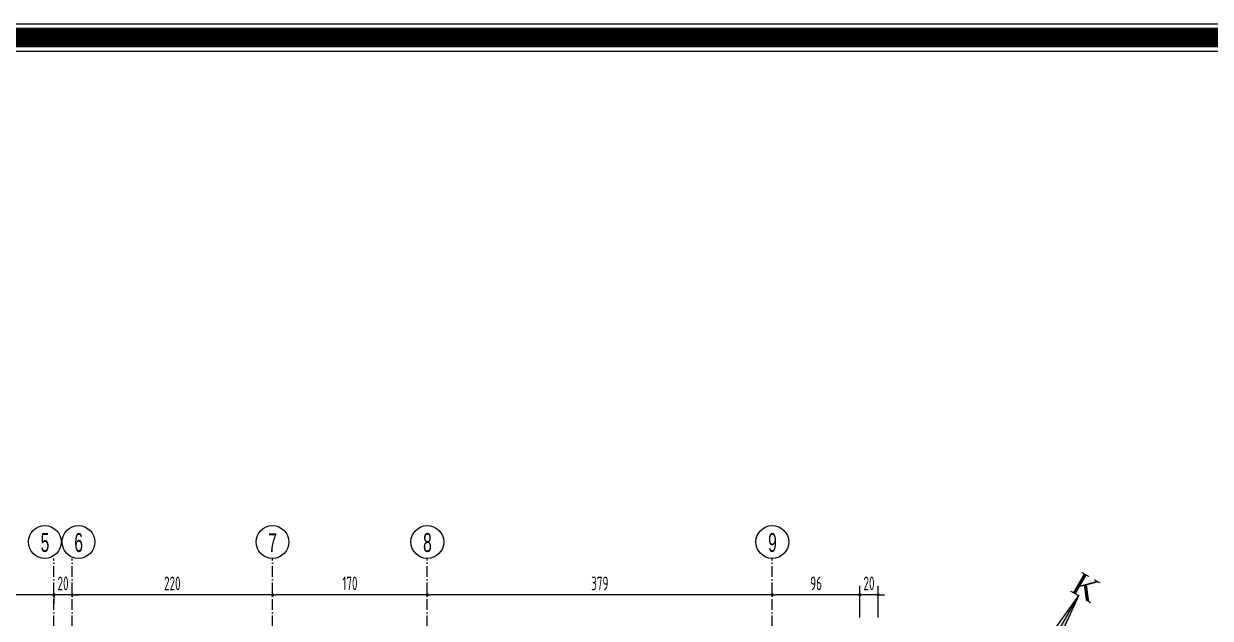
# Model space of a CAD drawing. Extents: x 41749 to 92598, y -24291 to 29432.
# Drawn here: x 59053 to 60356, y -22044 to -21391 of the extents above; entities that cross this region are included whole.
import ezdxf
from ezdxf.enums import TextEntityAlignment as Align

# ---------------------------------------------------------------- set-up
doc = ezdxf.new("R2010")
doc.units = 0
doc.header["$MEASUREMENT"] = 0
doc.header["$PDMODE"] = 3
doc.linetypes.add('ACAD_ISO10W100', pattern=[18, 12, -3, 0, -3])
doc.layers.get('0').update_dxf_attribs({"linetype": 'CONTINUOUS'})
doc.layers.get('Defpoints').update_dxf_attribs({"linetype": 'CONTINUOUS'})
for name, color, linetype in [('AKS', 10, 'CONTINUOUS'), ('doğrama', 1, 'CONTINUOUS'), ('MERBAS', 231, 'CONTINUOUS'), ('MERD', 3, 'CONTINUOUS'), ('OLCU', 3, 'CONTINUOUS'), ('YAZI', 7, 'CONTINUOUS')]:
    doc.layers.add(name, color=color, linetype=linetype)
doc.styles.add('ISIM', font='times.ttf')
doc.styles.add('OLCU', font='isocpeur.ttf', dxfattribs={"width": 0.59})
doc.dimstyles.new('OLCU3', dxfattribs={"dimscale": 0.5, "dimtxt": 30, "dimasz": 7, "dimexe": 20, "dimexo": 0, "dimgap": 10, "dimtad": 1, "dimdec": 4, "dimrnd": 0.5, "dimdsep": 46, "dimtxsty": 'OLCU', "dimblk1": 'DOT', "dimblk2": 'DOT', "dimsah": 1, "dimcen": 0.09, "dimclrt": 4, "dimadec": 0, "dimazin": 0, "dimtfac": 1, "dimtdec": 4, "dimtix": 1, "dimtmove": 2, "dimatfit": 3, "dimfxl": 0, "dimtolj": 1, "dimtzin": 0, "dimarcsym": 0})

# ---------------------------------------------------------------- blocks, each defined once
blk = doc.blocks.new('A$C0A661DCC')
at = {"layer": 'doğrama'}
h = blk.add_hatch(color=256, dxfattribs=at)
h.paths.add_polyline_path([(73.3, 210.1), (73.3, 73.3), (86, 80.4)])
h.paths.add_polyline_path([(114, 73.3), (73.3, 73.3), (86, 66.2), (113.8, 69.4, 0.023599)])
h.paths.add_polyline_path([(146.5, 73.3), (120.9, 73.3, -0.015803), (120.8, 70.2)])
h.paths.add_polyline_path([(73.3, 73.3), (60.5, 66.2), (73.3, 0)])
h.paths.add_polyline_path([(60.5, 80.4), (32.7, 77.1, 0.023599), (32.5, 73.3), (73.3, 73.3)])
h.paths.add_polyline_path([(25.7, 76.3), (0, 73.3), (25.6, 73.3, -0.015803)])
for p, q in [((73.3, 210.1), (60.5, 80.4)), ((73.3, 73.3), (73.3, 210.1)), ((73.3, 73.3), (73.3, 210.1)), ((73.3, 210.1), (86, 80.4)), ((0, 73.3), (25.7, 76.3)), ((25.6, 73.3), (0, 73.3)), ((0, 73.3), (25.7, 70.2)), ((25.6, 73.3), (0, 73.3)), ((73.3, 73.3), (32.5, 73.3)), ((73.3, 73.3), (32.5, 73.3)), ((32.7, 77.1), (60.5, 80.4)), ((60.5, 80.4), (73.3, 73.3)), ((60.5, 80.4), (73.3, 73.3)), ((60.5, 66.2), (73.3, 73.3)), ((60.5, 66.2), (73.3, 73.3)), ((86, 80.4), (73.3, 73.3)), ((86, 80.4), (73.3, 73.3)), ((86, 66.2), (73.3, 73.3)), ((86, 66.2), (73.3, 73.3)), ((73.3, 73.3), (114, 73.3)), ((73.3, 73.3), (114, 73.3)), ((73.3, 73.3), (73.3, 0)), ((73.3, 73.3), (73.3, 0)), ((113.8, 77.1), (86, 80.4)), ((146.5, 73.3), (120.8, 76.3)), ((146.5, 73.3), (120.8, 70.2)), ((120.9, 73.3), (146.5, 73.3)), ((120.9, 73.3), (146.5, 73.3)), ((142.3, 73), (142.3, 73)), ((32.7, 69.4), (60.5, 66.2)), ((73.3, 0), (60.5, 66.2)), ((73.3, 0), (86, 66.2)), ((113.8, 69.4), (86, 66.2))]:
    blk.add_line(p, q, dxfattribs=at)
for radius, start, end in [(47.7, 100.6569, 264.0217), (40.7, 103.5333, 261.0308), (47.7, 275.9783, 79.3431), (40.7, 278.9692, 76.4667)]:
    blk.add_arc((73.3, 73.3), radius, start, end, dxfattribs=at)
at = {"layer": 'doğrama', "style": 'ISIM'}
blk.add_text('K', height=35, dxfattribs=at).set_placement((76.8, 208.2), align=Align.CENTER)
blk = doc.blocks.new('DOT')
at = {"color": 0, "linetype": 'ByBlock'}
blk.add_line((-0.5, 0), (-1, 0), dxfattribs=at)
at = {"color": 0, "linetype": 'ByBlock', "const_width": 0.5}
blk.add_lwpolyline([(-0.25, 0, 1), (0.25, 0, 1)], format="xyb", close=True, dxfattribs=at)
blk = doc.blocks.new('*D595')
at = {"layer": 'Defpoints', "color": 0, "transparency": 16777216}
for p in [(59971.1, -22018.1), (59971.1, -22381.3), (59991.1, -22391.3)]:
    blk.add_point(p, dxfattribs=at)
at = {"layer": 'OLCU', "color": 0, "lineweight": -2, "transparency": 16777216}
for p, q in [((59967.6, -22018.1), (59964.1, -22018.1)), ((59971.1, -22043.1), (59971.1, -22008.1)), ((59991.1, -22018.1), (59971.1, -22018.1)), ((59991.1, -22043.1), (59991.1, -22008.1)), ((59994.6, -22018.1), (59998.1, -22018.1))]:
    blk.add_line(p, q, dxfattribs=at)
at = {"layer": 'OLCU', "color": 0, "lineweight": -2, "transparency": 16777216, "xscale": 3.5, "yscale": 3.5, "zscale": 3.5}
blk.add_blockref('DOT', (59971.1, -22018.1), dxfattribs=at)
at = {"layer": 'OLCU', "color": 0, "lineweight": -2, "transparency": 16777216, "xscale": 3.5, "yscale": 3.5, "zscale": 3.5, "rotation": 180}
blk.add_blockref('DOT', (59991.1, -22018.1), dxfattribs=at)
at = {"layer": 'OLCU', "color": 4, "transparency": 16777216, "insert": (59981.1, -22005.6), "char_height": 15, "attachment_point": 5, "style": 'OLCU'}
blk.add_mtext('\\A1;20', dxfattribs=at)
blk = doc.blocks.new('*D596')
at = {"layer": 'Defpoints', "color": 0, "transparency": 16777216}
for p in [(59874.9, -22018.1), (59874.9, -22018.1), (59971.1, -22335)]:
    blk.add_point(p, dxfattribs=at)
at = {"layer": 'OLCU', "color": 0, "lineweight": -2, "transparency": 16777216}
for p, q in [((59874.9, -22018.1), (59874.9, -22008.1)), ((59967.6, -22018.1), (59878.4, -22018.1)), ((59971.1, -22043.1), (59971.1, -22008.1))]:
    blk.add_line(p, q, dxfattribs=at)
at = {"layer": 'OLCU', "color": 0, "lineweight": -2, "transparency": 16777216, "xscale": 3.5, "yscale": 3.5, "zscale": 3.5, "rotation": 180}
blk.add_blockref('DOT', (59874.9, -22018.1), dxfattribs=at)
at = {"layer": 'OLCU', "color": 0, "lineweight": -2, "transparency": 16777216, "xscale": 3.5, "yscale": 3.5, "zscale": 3.5}
blk.add_blockref('DOT', (59971.1, -22018.1), dxfattribs=at)
at = {"layer": 'OLCU', "color": 4, "transparency": 16777216, "insert": (59923, -22005.6), "char_height": 15, "attachment_point": 5, "style": 'OLCU'}
blk.add_mtext('\\A1;96', dxfattribs=at)
blk = doc.blocks.new('*D597')
at = {"layer": 'Defpoints', "color": 0, "transparency": 16777216}
for p in [(59496.1, -22018.1), (59496.1, -22018.1), (59874.9, -22018.1)]:
    blk.add_point(p, dxfattribs=at)
at = {"layer": 'OLCU', "color": 0, "lineweight": -2, "transparency": 16777216}
for p, q in [((59496.1, -22018.1), (59496.1, -22008.1)), ((59871.4, -22018.1), (59499.6, -22018.1)), ((59874.9, -22018.1), (59874.9, -22008.1))]:
    blk.add_line(p, q, dxfattribs=at)
at = {"layer": 'OLCU', "color": 0, "lineweight": -2, "transparency": 16777216, "xscale": 3.5, "yscale": 3.5, "zscale": 3.5, "rotation": 180}
blk.add_blockref('DOT', (59496.1, -22018.1), dxfattribs=at)
at = {"layer": 'OLCU', "color": 0, "lineweight": -2, "transparency": 16777216, "xscale": 3.5, "yscale": 3.5, "zscale": 3.5}
blk.add_blockref('DOT', (59874.9, -22018.1), dxfattribs=at)
at = {"layer": 'OLCU', "color": 4, "transparency": 16777216, "insert": (59685.5, -22005.6), "char_height": 15, "attachment_point": 5, "style": 'OLCU'}
blk.add_mtext('\\A1;379', dxfattribs=at)
blk = doc.blocks.new('*D598')
at = {"layer": 'Defpoints', "color": 0, "transparency": 16777216}
for p in [(59326.1, -22018.1), (59326.1, -22018.1), (59496.1, -22018.1)]:
    blk.add_point(p, dxfattribs=at)
at = {"layer": 'OLCU', "color": 0, "lineweight": -2, "transparency": 16777216}
for p, q in [((59326.1, -22018.1), (59326.1, -22008.1)), ((59492.6, -22018.1), (59329.6, -22018.1)), ((59496.1, -22018.1), (59496.1, -22008.1))]:
    blk.add_line(p, q, dxfattribs=at)
at = {"layer": 'OLCU', "color": 0, "lineweight": -2, "transparency": 16777216, "xscale": 3.5, "yscale": 3.5, "zscale": 3.5, "rotation": 180}
blk.add_blockref('DOT', (59326.1, -22018.1), dxfattribs=at)
at = {"layer": 'OLCU', "color": 0, "lineweight": -2, "transparency": 16777216, "xscale": 3.5, "yscale": 3.5, "zscale": 3.5}
blk.add_blockref('DOT', (59496.1, -22018.1), dxfattribs=at)
at = {"layer": 'OLCU', "color": 4, "transparency": 16777216, "insert": (59411.1, -22005.6), "char_height": 15, "attachment_point": 5, "style": 'OLCU'}
blk.add_mtext('\\A1;170', dxfattribs=at)
blk = doc.blocks.new('*D599')
at = {"layer": 'Defpoints', "color": 0, "transparency": 16777216}
for p in [(59106.1, -22018.1), (59106.1, -22018.1), (59326.1, -22018.1)]:
    blk.add_point(p, dxfattribs=at)
at = {"layer": 'OLCU', "color": 0, "lineweight": -2, "transparency": 16777216}
for p, q in [((59106.1, -22018.1), (59106.1, -22008.1)), ((59322.6, -22018.1), (59109.6, -22018.1)), ((59326.1, -22018.1), (59326.1, -22008.1))]:
    blk.add_line(p, q, dxfattribs=at)
at = {"layer": 'OLCU', "color": 0, "lineweight": -2, "transparency": 16777216, "xscale": 3.5, "yscale": 3.5, "zscale": 3.5, "rotation": 180}
blk.add_blockref('DOT', (59106.1, -22018.1), dxfattribs=at)
at = {"layer": 'OLCU', "color": 0, "lineweight": -2, "transparency": 16777216, "xscale": 3.5, "yscale": 3.5, "zscale": 3.5}
blk.add_blockref('DOT', (59326.1, -22018.1), dxfattribs=at)
at = {"layer": 'OLCU', "color": 4, "transparency": 16777216, "insert": (59216.1, -22005.6), "char_height": 15, "attachment_point": 5, "style": 'OLCU'}
blk.add_mtext('\\A1;220', dxfattribs=at)
blk = doc.blocks.new('*D600')
at = {"layer": 'Defpoints', "color": 0, "transparency": 16777216}
for p in [(59086.1, -22018.1), (59086.1, -22018.1), (59106.1, -22018.1)]:
    blk.add_point(p, dxfattribs=at)
at = {"layer": 'OLCU', "color": 0, "lineweight": -2, "transparency": 16777216}
for p, q in [((59082.6, -22018.1), (59079.1, -22018.1)), ((59086.1, -22018.1), (59086.1, -22028.1)), ((59106.1, -22018.1), (59086.1, -22018.1)), ((59106.1, -22018.1), (59106.1, -22008.1)), ((59109.6, -22018.1), (59113.1, -22018.1))]:
    blk.add_line(p, q, dxfattribs=at)
at = {"layer": 'OLCU', "color": 0, "lineweight": -2, "transparency": 16777216, "xscale": 3.5, "yscale": 3.5, "zscale": 3.5}
blk.add_blockref('DOT', (59086.1, -22018.1), dxfattribs=at)
at = {"layer": 'OLCU', "color": 0, "lineweight": -2, "transparency": 16777216, "xscale": 3.5, "yscale": 3.5, "zscale": 3.5, "rotation": 180}
blk.add_blockref('DOT', (59106.1, -22018.1), dxfattribs=at)
at = {"layer": 'OLCU', "color": 4, "transparency": 16777216, "insert": (59096.1, -22005.6), "char_height": 15, "attachment_point": 5, "style": 'OLCU'}
blk.add_mtext('\\A1;20', dxfattribs=at)
blk = doc.blocks.new('*D601')
at = {"layer": 'Defpoints', "color": 0, "transparency": 16777216}
for p in [(58906.1, -22018.1), (58906.1, -22018.1), (59086.1, -22018.1)]:
    blk.add_point(p, dxfattribs=at)
at = {"layer": 'OLCU', "color": 0, "lineweight": -2, "transparency": 16777216}
for p, q in [((58906.1, -22018.1), (58906.1, -22008.1)), ((59082.6, -22018.1), (58909.6, -22018.1)), ((59086.1, -22018.1), (59086.1, -22028.1))]:
    blk.add_line(p, q, dxfattribs=at)
at = {"layer": 'OLCU', "color": 0, "lineweight": -2, "transparency": 16777216, "xscale": 3.5, "yscale": 3.5, "zscale": 3.5, "rotation": 180}
blk.add_blockref('DOT', (58906.1, -22018.1), dxfattribs=at)
at = {"layer": 'OLCU', "color": 0, "lineweight": -2, "transparency": 16777216, "xscale": 3.5, "yscale": 3.5, "zscale": 3.5}
blk.add_blockref('DOT', (59086.1, -22018.1), dxfattribs=at)
at = {"layer": 'OLCU', "color": 4, "transparency": 16777216, "insert": (58996.1, -22005.6), "char_height": 15, "attachment_point": 5, "style": 'OLCU'}
blk.add_mtext('\\A1;180', dxfattribs=at)

msp = doc.modelspace()

# ---------------------------------------------------------------- linework, layer by layer
at = {"layer": 'AKS', "linetype": 'ACAD_ISO10W100'}
for p, q in [((59086.06272, -23591.33978), (59086.06272, -21978.06351)), ((59106.06272, -23591.33978), (59106.06272, -21978.06351)), ((59326.06272, -23591.33978), (59326.06272, -21978.06351)), ((59496.06272, -23591.33978), (59496.06272, -21978.06351)), ((59874.9142, -23591.33978), (59874.9142, -21978.06351))]:
    msp.add_line(p, q, dxfattribs=at)
at = {"layer": 'MERBAS'}
for points in [[(45632.04216, -24290.68394), (45632.04216, -21390.68394), (70862.32763, -21390.68394), (70862.32763, -24290.68394)], [(45637.04216, -24285.68394), (45637.04216, -21395.68394), (70857.32763, -21395.68394), (70857.32763, -24285.68394)], [(45657.04216, -24265.68394), (45657.04216, -21415.68394), (70837.32763, -21415.68394), (70837.32763, -24265.68394)], [(45662.04216, -24260.68394), (45662.04216, -21420.68394), (70832.32763, -21420.68394), (70832.32763, -24260.68394)]]:
    msp.add_lwpolyline(points, close=True, dxfattribs=at)
at = {"layer": 'MERBAS', "const_width": 20}
msp.add_lwpolyline([(45647.04216, -24275.68394), (45647.04216, -21405.68394), (70847.32763, -21405.68394), (70847.32763, -24275.68394)], close=True, dxfattribs=at)
at = {"layer": 'YAZI'}
for centre in [(59076.06272, -21960.06351), (59113.06272, -21960.06351), (59326.06272, -21960.06351), (59496.06272, -21960.06351), (59874.9142, -21960.06351)]:
    msp.add_circle(centre, 18, dxfattribs=at)

# ---------------------------------------------------------------- block references
at = {"layer": 'MERD', "color": 11, "xscale": 0.7185024000302342, "yscale": 0.7185024000302342, "zscale": 0.7185024000302342, "rotation": 330.019001807863}
msp.add_blockref('A$C0A661DCC', (60090.34745, -22122.80354), dxfattribs=at)

# ---------------------------------------------------------------- texts
at = {"layer": 'YAZI', "char_height": 20.736, "width": 360.8188416, "attachment_point": 5, "style": 'OLCU'}
for s, insert in [('{\\fArial|b0|i0|c162|p34;5}', (59076.24153, -21960.82252)), ('{\\fArial|b0|i0|c162|p34;6}', (59113.24153, -21960.82252)), ('{\\fArial|b0|i0|c162|p34;7}', (59326.24152, -21960.82252)), ('{\\fArial|b0|i0|c162|p34;8}', (59496.24153, -21960.82252)), ('{\\fArial|b0|i0|c162|p34;9}', (59875.093, -21960.82252))]:
    msp.add_mtext(s, dxfattribs=dict(at, insert=insert))

# ---------------------------------------------------------------- dimensions: what is measured, and where the dimension line sits
at = {"layer": 'OLCU'}
for base, p1, p2, picture, middle in [((58906.06272, -22018.06351), (59086.06272, -22018.06351), (58906.06272, -22018.06351), '*D601', (58996.06272, -22005.56351)), ((59086.06272, -22018.06351), (59106.06272, -22018.06351), (59086.06272, -22018.06351), '*D600', (59096.06272, -22005.56351)), ((59106.06272, -22018.06351), (59326.06272, -22018.06351), (59106.06272, -22018.06351), '*D599', (59216.06272, -22005.56351)), ((59326.06272, -22018.06351), (59496.06272, -22018.06351), (59326.06272, -22018.06351), '*D598', (59411.06272, -22005.56351)), ((59496.06272, -22018.06351), (59874.9142, -22018.06351), (59496.06272, -22018.06351), '*D597', (59685.48846, -22005.56351)), ((59874.9142, -22018.06351), (59971.06272, -22334.97063), (59874.9142, -22018.06351), '*D596', (59922.98846, -22005.56351)), ((59971.06272, -22018.06351), (59991.06272, -22391.33978), (59971.06272, -22381.33978), '*D595', (59981.06272, -22005.56351))]:
    dim = msp.add_linear_dim(base=base, p1=p1, p2=p2, dimstyle='OLCU3', dxfattribs=at)
    dim.commit()
    dim.dimension.update_dxf_attribs({"geometry": picture, "text_midpoint": middle})

doc.saveas('drawing.dxf')
